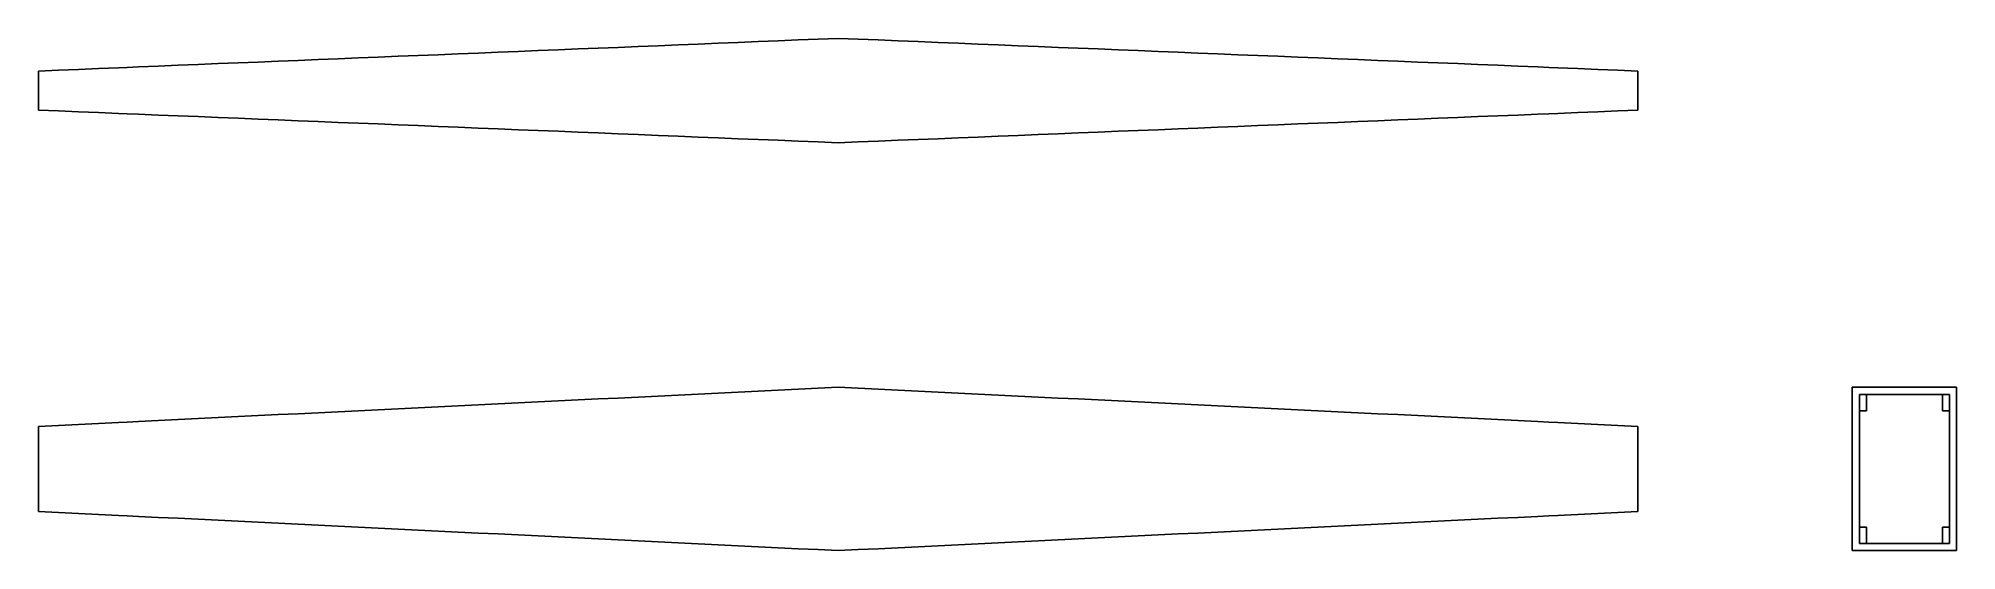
# Model space of a CAD drawing. Header units: inches. Extents: x 0 to 10.8, y -0.5 to 2.4.
import ezdxf

# ---------------------------------------------------------------- set-up
doc = ezdxf.new("R2010")
doc.units = ezdxf.units.IN

msp = doc.modelspace()

# ---------------------------------------------------------------- linework, layer by layer
at = {"layer": 'FRONT'}
for p, q in [((3.825, 0.426668), (3.9375, 0.432177)), ((3.9375, 0.432177), (4.05, 0.437685)), ((4.05, 0.437685), (4.1625, 0.443193)), ((4.1625, 0.443193), (4.275, 0.448702)), ((4.275, 0.448702), (4.3875, 0.45421)), ((4.3875, 0.45421), (4.5, 0.459719)), ((4.5, 0.459719), (4.6125, 0.45421)), ((4.6125, 0.45421), (4.725, 0.448702)), ((4.725, 0.448702), (4.8375, 0.443193)), ((4.8375, 0.443193), (4.95, 0.437685)), ((4.95, 0.437685), (5.0625, 0.432177)), ((5.0625, 0.432177), (5.175, 0.426668)), ((1.6875, 0.322008), (1.8, 0.327516)), ((1.8, 0.327516), (1.9125, 0.333024)), ((1.9125, 0.333024), (2.025, 0.338533)), ((2.025, 0.338533), (2.1375, 0.344041)), ((2.1375, 0.344041), (2.25, 0.34955)), ((2.25, 0.34955), (2.3625, 0.355058)), ((2.3625, 0.355058), (2.475, 0.360567)), ((2.475, 0.360567), (2.5875, 0.366075)), ((2.5875, 0.366075), (2.7, 0.371584)), ((2.7, 0.371584), (2.8125, 0.377092)), ((2.8125, 0.377092), (2.925, 0.3826)), ((2.925, 0.3826), (3.0375, 0.388109)), ((3.0375, 0.388109), (3.15, 0.393617)), ((3.15, 0.393617), (3.2625, 0.399126)), ((3.2625, 0.399126), (3.375, 0.404634)), ((3.375, 0.404634), (3.4875, 0.410143)), ((3.4875, 0.410143), (3.6, 0.415651)), ((3.6, 0.415651), (3.7125, 0.42116)), ((3.7125, 0.42116), (3.825, 0.426668)), ((5.175, 0.426668), (5.2875, 0.42116)), ((5.2875, 0.42116), (5.4, 0.415651)), ((5.4, 0.415651), (5.5125, 0.410143)), ((5.5125, 0.410143), (5.625, 0.404634)), ((5.625, 0.404634), (5.7375, 0.399126)), ((5.7375, 0.399126), (5.85, 0.393617)), ((5.85, 0.393617), (5.9625, 0.388109)), ((5.9625, 0.388109), (6.075, 0.3826)), ((6.075, 0.3826), (6.1875, 0.377092)), ((6.1875, 0.377092), (6.3, 0.371584)), ((6.3, 0.371584), (6.4125, 0.366075)), ((6.4125, 0.366075), (6.525, 0.360567)), ((6.525, 0.360567), (6.6375, 0.355058)), ((6.6375, 0.355058), (6.75, 0.34955)), ((6.75, 0.34955), (6.8625, 0.344041)), ((6.8625, 0.344041), (6.975, 0.338533)), ((6.975, 0.338533), (7.0875, 0.333024)), ((7.0875, 0.333024), (7.2, 0.327516)), ((7.2, 0.327516), (7.3125, 0.322008)), ((0, 0.239381), (0.1125, 0.244889)), ((0, 0.239381), (0, -0.239381)), ((0.1125, 0.244889), (0.225, 0.250398)), ((0.225, 0.250398), (0.3375, 0.255906)), ((0.3375, 0.255906), (0.45, 0.261415)), ((0.45, 0.261415), (0.5, 0.263863)), ((0.5, 0.263863), (0.5625, 0.266923)), ((0.5625, 0.266923), (0.675, 0.272431)), ((0.675, 0.272431), (0.7875, 0.27794)), ((0.7875, 0.27794), (0.9, 0.283448)), ((0.9, 0.283448), (1.0125, 0.288957)), ((1.0125, 0.288957), (1.125, 0.294465)), ((1.125, 0.294465), (1.2375, 0.299974)), ((1.2375, 0.299974), (1.35, 0.305482)), ((1.35, 0.305482), (1.4625, 0.310991)), ((1.4625, 0.310991), (1.575, 0.316499)), ((1.575, 0.316499), (1.6875, 0.322008)), ((7.3125, 0.322008), (7.425, 0.316499)), ((7.425, 0.316499), (7.5375, 0.310991)), ((7.5375, 0.310991), (7.65, 0.305482)), ((7.65, 0.305482), (7.7625, 0.299974)), ((7.7625, 0.299974), (7.875, 0.294465)), ((7.875, 0.294465), (7.9875, 0.288957)), ((7.9875, 0.288957), (8.1, 0.283448)), ((8.1, 0.283448), (8.2125, 0.27794)), ((8.2125, 0.27794), (8.325, 0.272431)), ((8.325, 0.272431), (8.4375, 0.266923)), ((8.4375, 0.266923), (8.5, 0.263863)), ((8.5, 0.263863), (8.55, 0.261415)), ((8.55, 0.261415), (8.6625, 0.255906)), ((8.6625, 0.255906), (8.775, 0.250398)), ((8.775, 0.250398), (8.8875, 0.244889)), ((8.8875, 0.244889), (9, 0.239381)), ((9, 0.239381), (9, -0.239381)), ((0, -0.239381), (0.1125, -0.244889)), ((0.1125, -0.244889), (0.225, -0.250398)), ((0.225, -0.250398), (0.3375, -0.255906)), ((0.3375, -0.255906), (0.45, -0.261415)), ((0.45, -0.261415), (0.5, -0.263863)), ((0.5, -0.263863), (0.5625, -0.266923)), ((0.5625, -0.266923), (0.675, -0.272431)), ((0.675, -0.272431), (0.7875, -0.27794)), ((0.7875, -0.27794), (0.9, -0.283448)), ((0.9, -0.283448), (1.0125, -0.288957)), ((1.0125, -0.288957), (1.125, -0.294465)), ((1.125, -0.294465), (1.2375, -0.299974)), ((1.2375, -0.299974), (1.35, -0.305482)), ((1.35, -0.305482), (1.4625, -0.310991)), ((1.4625, -0.310991), (1.575, -0.316499)), ((1.575, -0.316499), (1.6875, -0.322008)), ((1.6875, -0.322008), (1.8, -0.327516)), ((7.2, -0.327516), (7.3125, -0.322008)), ((7.3125, -0.322008), (7.425, -0.316499)), ((7.425, -0.316499), (7.5375, -0.310991)), ((7.5375, -0.310991), (7.65, -0.305482)), ((7.65, -0.305482), (7.7625, -0.299974)), ((7.7625, -0.299974), (7.875, -0.294465)), ((7.875, -0.294465), (7.9875, -0.288957)), ((7.9875, -0.288957), (8.1, -0.283448)), ((8.1, -0.283448), (8.2125, -0.27794)), ((8.2125, -0.27794), (8.325, -0.272431)), ((8.325, -0.272431), (8.4375, -0.266923)), ((8.4375, -0.266923), (8.5, -0.263863)), ((8.5, -0.263863), (8.55, -0.261415)), ((8.55, -0.261415), (8.6625, -0.255906)), ((8.6625, -0.255906), (8.775, -0.250398)), ((8.775, -0.250398), (8.8875, -0.244889)), ((8.8875, -0.244889), (9, -0.239381)), ((1.8, -0.327516), (1.9125, -0.333024)), ((1.9125, -0.333024), (2.025, -0.338533)), ((2.025, -0.338533), (2.1375, -0.344041)), ((2.1375, -0.344041), (2.25, -0.34955)), ((2.25, -0.34955), (2.3625, -0.355058)), ((2.3625, -0.355058), (2.475, -0.360567)), ((2.475, -0.360567), (2.5875, -0.366075)), ((2.5875, -0.366075), (2.7, -0.371584)), ((2.7, -0.371584), (2.8125, -0.377092)), ((2.8125, -0.377092), (2.925, -0.3826)), ((2.925, -0.3826), (3.0375, -0.388109)), ((3.0375, -0.388109), (3.15, -0.393617)), ((3.15, -0.393617), (3.2625, -0.399126)), ((3.2625, -0.399126), (3.375, -0.404634)), ((3.375, -0.404634), (3.4875, -0.410143)), ((3.4875, -0.410143), (3.6, -0.415651)), ((3.6, -0.415651), (3.7125, -0.42116)), ((3.7125, -0.42116), (3.825, -0.426668)), ((3.825, -0.426668), (3.9375, -0.432177)), ((5.0625, -0.432177), (5.175, -0.426668)), ((5.175, -0.426668), (5.2875, -0.42116)), ((5.2875, -0.42116), (5.4, -0.415651)), ((5.4, -0.415651), (5.5125, -0.410143)), ((5.5125, -0.410143), (5.625, -0.404634)), ((5.625, -0.404634), (5.7375, -0.399126)), ((5.7375, -0.399126), (5.85, -0.393617)), ((5.85, -0.393617), (5.9625, -0.388109)), ((5.9625, -0.388109), (6.075, -0.3826)), ((6.075, -0.3826), (6.1875, -0.377092)), ((6.1875, -0.377092), (6.3, -0.371584)), ((6.3, -0.371584), (6.4125, -0.366075)), ((6.4125, -0.366075), (6.525, -0.360567)), ((6.525, -0.360567), (6.6375, -0.355058)), ((6.6375, -0.355058), (6.75, -0.34955)), ((6.75, -0.34955), (6.8625, -0.344041)), ((6.8625, -0.344041), (6.975, -0.338533)), ((6.975, -0.338533), (7.0875, -0.333024)), ((7.0875, -0.333024), (7.2, -0.327516)), ((3.9375, -0.432177), (4.05, -0.437685)), ((4.05, -0.437685), (4.1625, -0.443193)), ((4.1625, -0.443193), (4.275, -0.448702)), ((4.275, -0.448702), (4.3875, -0.45421)), ((4.3875, -0.45421), (4.5, -0.459719)), ((4.5, -0.459719), (4.6125, -0.45421)), ((4.6125, -0.45421), (4.725, -0.448702)), ((4.725, -0.448702), (4.8375, -0.443193)), ((4.8375, -0.443193), (4.95, -0.437685)), ((4.95, -0.437685), (5.0625, -0.432177))]:
    msp.add_line(p, q, dxfattribs=at)
at = {"layer": 'SECTION'}
for p, q in [((10.793719, 0.459719), (10.206281, 0.459719)), ((10.206281, 0.459719), (10.206281, -0.459719)), ((10.793719, -0.459719), (10.793719, 0.459719)), ((10.753719, 0.419719), (10.246281, 0.419719)), ((10.246281, 0.419719), (10.246281, -0.419719)), ((10.286281, 0.419719), (10.246281, 0.419719)), ((10.246281, 0.419719), (10.246281, 0.327337)), ((10.246281, 0.327337), (10.286281, 0.327337)), ((10.286281, 0.327337), (10.286281, 0.419719)), ((10.753719, 0.419719), (10.713719, 0.419719)), ((10.713719, 0.419719), (10.713719, 0.327337)), ((10.713719, 0.327337), (10.753719, 0.327337)), ((10.753719, -0.419719), (10.753719, 0.419719)), ((10.753719, 0.327337), (10.753719, 0.419719)), ((10.286281, -0.327337), (10.246281, -0.327337)), ((10.246281, -0.327337), (10.246281, -0.419719)), ((10.246281, -0.419719), (10.753719, -0.419719)), ((10.246281, -0.419719), (10.286281, -0.419719)), ((10.286281, -0.419719), (10.286281, -0.327337)), ((10.753719, -0.327337), (10.713719, -0.327337)), ((10.713719, -0.327337), (10.713719, -0.419719)), ((10.713719, -0.419719), (10.753719, -0.419719)), ((10.753719, -0.419719), (10.753719, -0.327337)), ((10.206281, -0.459719), (10.793719, -0.459719))]:
    msp.add_line(p, q, dxfattribs=at)
at = {"layer": 'TOP'}
for p, q in [((3.2625, 2.372353), (3.375, 2.376946)), ((3.375, 2.376946), (3.4875, 2.381539)), ((3.4875, 2.381539), (3.6, 2.386132)), ((3.6, 2.386132), (3.7125, 2.390725)), ((3.7125, 2.390725), (3.825, 2.395318)), ((3.825, 2.395318), (3.9375, 2.399911)), ((3.9375, 2.399911), (4.05, 2.404503)), ((4.05, 2.404503), (4.1625, 2.409096)), ((4.1625, 2.409096), (4.275, 2.413689)), ((4.275, 2.413689), (4.3875, 2.418282)), ((4.3875, 2.418282), (4.5, 2.422875)), ((4.5, 2.422875), (4.6125, 2.418282)), ((4.6125, 2.418282), (4.725, 2.413689)), ((4.725, 2.413689), (4.8375, 2.409096)), ((4.8375, 2.409096), (4.95, 2.404503)), ((4.95, 2.404503), (5.0625, 2.399911)), ((5.0625, 2.399911), (5.175, 2.395318)), ((5.175, 2.395318), (5.2875, 2.390725)), ((5.2875, 2.390725), (5.4, 2.386132)), ((5.4, 2.386132), (5.5125, 2.381539)), ((5.5125, 2.381539), (5.625, 2.376946)), ((5.625, 2.376946), (5.7375, 2.372353)), ((0.5625, 2.262121), (0.675, 2.266714)), ((0.675, 2.266714), (0.7875, 2.271307)), ((0.7875, 2.271307), (0.9, 2.2759)), ((0.9, 2.2759), (1.0125, 2.280493)), ((1.0125, 2.280493), (1.125, 2.285086)), ((1.125, 2.285086), (1.2375, 2.289679)), ((1.2375, 2.289679), (1.35, 2.294272)), ((1.35, 2.294272), (1.4625, 2.298865)), ((1.4625, 2.298865), (1.575, 2.303458)), ((1.575, 2.303458), (1.6875, 2.308051)), ((1.6875, 2.308051), (1.8, 2.312644)), ((1.8, 2.312644), (1.9125, 2.317237)), ((1.9125, 2.317237), (2.025, 2.32183)), ((2.025, 2.32183), (2.1375, 2.326423)), ((2.1375, 2.326423), (2.25, 2.331016)), ((2.25, 2.331016), (2.3625, 2.335609)), ((2.3625, 2.335609), (2.475, 2.340202)), ((2.475, 2.340202), (2.5875, 2.344795)), ((2.5875, 2.344795), (2.7, 2.349388)), ((2.7, 2.349388), (2.8125, 2.353981)), ((2.8125, 2.353981), (2.925, 2.358574)), ((2.925, 2.358574), (3.0375, 2.363167)), ((3.0375, 2.363167), (3.15, 2.36776)), ((3.15, 2.36776), (3.2625, 2.372353)), ((5.7375, 2.372353), (5.85, 2.36776)), ((5.85, 2.36776), (5.9625, 2.363167)), ((5.9625, 2.363167), (6.075, 2.358574)), ((6.075, 2.358574), (6.1875, 2.353981)), ((6.1875, 2.353981), (6.3, 2.349388)), ((6.3, 2.349388), (6.4125, 2.344795)), ((6.4125, 2.344795), (6.525, 2.340202)), ((6.525, 2.340202), (6.6375, 2.335609)), ((6.6375, 2.335609), (6.75, 2.331016)), ((6.75, 2.331016), (6.8625, 2.326423)), ((6.8625, 2.326423), (6.975, 2.32183)), ((6.975, 2.32183), (7.0875, 2.317237)), ((7.0875, 2.317237), (7.2, 2.312644)), ((7.2, 2.312644), (7.3125, 2.308051)), ((7.3125, 2.308051), (7.425, 2.303458)), ((7.425, 2.303458), (7.5375, 2.298865)), ((7.5375, 2.298865), (7.65, 2.294272)), ((7.65, 2.294272), (7.7625, 2.289679)), ((7.7625, 2.289679), (7.875, 2.285086)), ((7.875, 2.285086), (7.9875, 2.280493)), ((7.9875, 2.280493), (8.1, 2.2759)), ((8.1, 2.2759), (8.2125, 2.271307)), ((8.2125, 2.271307), (8.325, 2.266714)), ((8.325, 2.266714), (8.4375, 2.262121)), ((0, 2.239156), (0.1125, 2.243749)), ((0, 2.239156), (0, 2.019156)), ((0.1125, 2.243749), (0.225, 2.248342)), ((0.225, 2.248342), (0.3375, 2.252935)), ((0.3375, 2.252935), (0.45, 2.257528)), ((0.45, 2.257528), (0.5, 2.25957)), ((0.5, 2.25957), (0.5625, 2.262121)), ((8.4375, 2.262121), (8.5, 2.25957)), ((8.5, 2.25957), (8.55, 2.257528)), ((8.55, 2.257528), (8.6625, 2.252935)), ((8.6625, 2.252935), (8.775, 2.248342)), ((8.775, 2.248342), (8.8875, 2.243749)), ((8.8875, 2.243749), (9, 2.239156)), ((9, 2.239156), (9, 2.019156)), ((0, 2.019156), (0.1125, 2.014563)), ((0.1125, 2.014563), (0.225, 2.00997)), ((0.225, 2.00997), (0.3375, 2.005377)), ((0.3375, 2.005377), (0.45, 2.000784)), ((0.45, 2.000784), (0.5, 1.998743)), ((0.5, 1.998743), (0.5625, 1.996191)), ((0.5625, 1.996191), (0.675, 1.991598)), ((0.675, 1.991598), (0.7875, 1.987005)), ((0.7875, 1.987005), (0.9, 1.982413)), ((0.9, 1.982413), (1.0125, 1.97782)), ((1.0125, 1.97782), (1.125, 1.973227)), ((1.125, 1.973227), (1.2375, 1.968634)), ((1.2375, 1.968634), (1.35, 1.964041)), ((1.35, 1.964041), (1.4625, 1.959448)), ((1.4625, 1.959448), (1.575, 1.954855)), ((1.575, 1.954855), (1.6875, 1.950262)), ((1.6875, 1.950262), (1.8, 1.945669)), ((1.8, 1.945669), (1.9125, 1.941076)), ((7.0875, 1.941076), (7.2, 1.945669)), ((7.2, 1.945669), (7.3125, 1.950262)), ((7.3125, 1.950262), (7.425, 1.954855)), ((7.425, 1.954855), (7.5375, 1.959448)), ((7.5375, 1.959448), (7.65, 1.964041)), ((7.65, 1.964041), (7.7625, 1.968634)), ((7.7625, 1.968634), (7.875, 1.973227)), ((7.875, 1.973227), (7.9875, 1.97782)), ((7.9875, 1.97782), (8.1, 1.982413)), ((8.1, 1.982413), (8.2125, 1.987005)), ((8.2125, 1.987005), (8.325, 1.991598)), ((8.325, 1.991598), (8.4375, 1.996191)), ((8.4375, 1.996191), (8.5, 1.998743)), ((8.5, 1.998743), (8.55, 2.000784)), ((8.55, 2.000784), (8.6625, 2.005377)), ((8.6625, 2.005377), (8.775, 2.00997)), ((8.775, 2.00997), (8.8875, 2.014563)), ((8.8875, 2.014563), (9, 2.019156)), ((1.9125, 1.941076), (2.025, 1.936483)), ((2.025, 1.936483), (2.1375, 1.93189)), ((2.1375, 1.93189), (2.25, 1.927297)), ((2.25, 1.927297), (2.3625, 1.922704)), ((2.3625, 1.922704), (2.475, 1.918111)), ((2.475, 1.918111), (2.5875, 1.913518)), ((2.5875, 1.913518), (2.7, 1.908925)), ((2.7, 1.908925), (2.8125, 1.904332)), ((2.8125, 1.904332), (2.925, 1.899739)), ((2.925, 1.899739), (3.0375, 1.895146)), ((3.0375, 1.895146), (3.15, 1.890553)), ((3.15, 1.890553), (3.2625, 1.88596)), ((3.2625, 1.88596), (3.375, 1.881367)), ((3.375, 1.881367), (3.4875, 1.876774)), ((3.4875, 1.876774), (3.6, 1.872181)), ((3.6, 1.872181), (3.7125, 1.867588)), ((3.7125, 1.867588), (3.825, 1.862995)), ((3.825, 1.862995), (3.9375, 1.858402)), ((3.9375, 1.858402), (4.05, 1.853809)), ((4.05, 1.853809), (4.1625, 1.849216)), ((4.1625, 1.849216), (4.275, 1.844623)), ((4.275, 1.844623), (4.3875, 1.84003)), ((4.3875, 1.84003), (4.5, 1.835437)), ((4.5, 1.835437), (4.6125, 1.84003)), ((4.6125, 1.84003), (4.725, 1.844623)), ((4.725, 1.844623), (4.8375, 1.849216)), ((4.8375, 1.849216), (4.95, 1.853809)), ((4.95, 1.853809), (5.0625, 1.858402)), ((5.0625, 1.858402), (5.175, 1.862995)), ((5.175, 1.862995), (5.2875, 1.867588)), ((5.2875, 1.867588), (5.4, 1.872181)), ((5.4, 1.872181), (5.5125, 1.876774)), ((5.5125, 1.876774), (5.625, 1.881367)), ((5.625, 1.881367), (5.7375, 1.88596)), ((5.7375, 1.88596), (5.85, 1.890553)), ((5.85, 1.890553), (5.9625, 1.895146)), ((5.9625, 1.895146), (6.075, 1.899739)), ((6.075, 1.899739), (6.1875, 1.904332)), ((6.1875, 1.904332), (6.3, 1.908925)), ((6.3, 1.908925), (6.4125, 1.913518)), ((6.4125, 1.913518), (6.525, 1.918111)), ((6.525, 1.918111), (6.6375, 1.922704)), ((6.6375, 1.922704), (6.75, 1.927297)), ((6.75, 1.927297), (6.8625, 1.93189)), ((6.8625, 1.93189), (6.975, 1.936483)), ((6.975, 1.936483), (7.0875, 1.941076))]:
    msp.add_line(p, q, dxfattribs=at)

doc.saveas('drawing.dxf')
